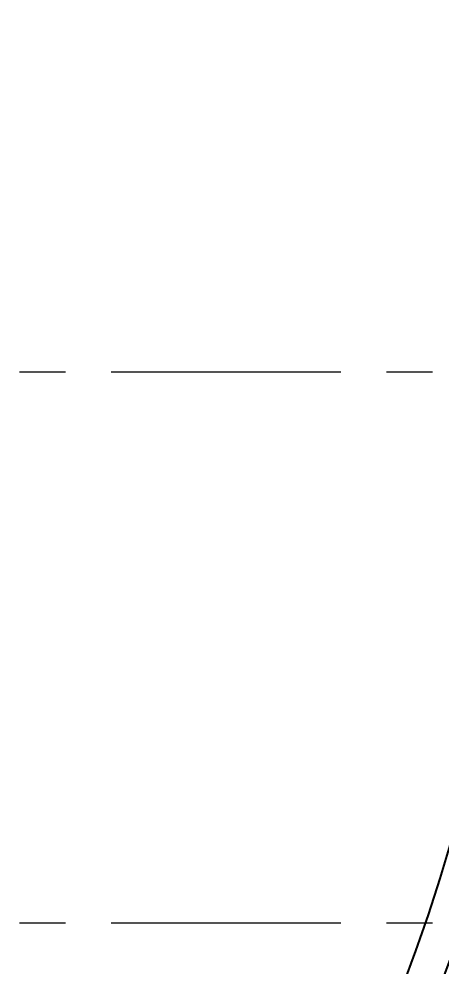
# Model space of a CAD drawing. Header units: millimetres. Extents: x 0 to 8967983, y -224399 to 13801.
# Drawn here: x 74957 to 77257, y -187416 to -182259 of the extents above; entities that cross this region are included whole.
import ezdxf
from ezdxf import colors
from ezdxf.entities.mleader import LeaderData, LeaderLine
from ezdxf.math import Vec2, Vec3

# ---------------------------------------------------------------- set-up
doc = ezdxf.new("R2010")
doc.units = ezdxf.units.MM
doc.header["$LTSCALE"] = 10
doc.linetypes.add('CENTER', pattern=[2, 1.25, -0.25, 0.25, -0.25])
doc.layers.add('АР_Оси', color=142, linetype='Continuous', lineweight=9)
doc.layers.add('Архитектура', color=251, linetype='Continuous')
doc.layers.get('0').off()
doc.layers.get('0').freeze()
doc.styles.add('ISOCPEUR', font='isocpeur.TTF', dxfattribs={"width": 0.7})

# ---------------------------------------------------------------- blocks, each defined once
blk = doc.blocks.new('_DOTSMALL')
at = {"color": 0, "linetype": 'ByBlock', "const_width": 0.5}
blk.add_lwpolyline([(-0.0625, 0, 1), (0.0625, 0, 1)], format="xyb", close=True, dxfattribs=at)

msp = doc.modelspace()

# ---------------------------------------------------------------- linework, layer by layer
at = {"layer": 'АР_Оси', "linetype": 'CENTER', "ltscale": 100}
for p, q in [((41459.8, -184180.9), (116782.1, -184180.9)), ((41459.8, -187180.9), (116782.1, -187180.9))]:
    msp.add_line(p, q, dxfattribs=at)
at = {"layer": 'Архитектура', "lineweight": 25, "transparency": 33554684}
for centre, radius, start, end in [((68711.6, -184290.6), 8940.2, 271.69125, 356.32908), ((68703.3, -184279), 9144.3, 272.82064, 356.28873), ((68711, -184297), 9778.7, 272.59255, 356.63539)]:
    msp.add_arc(centre, radius, start, end, dxfattribs=at)

# ---------------------------------------------------------------- leaders
ml = msp.add_multileader_mtext('Standard', dxfattribs=at)
ml.set_content('-2,650', color=256, style='ISOCPEUR')
ml.set_leader_properties(color=256, linetype='Continuous', lineweight=-1)
ml.set_arrow_properties(name='DOTSMALL')
ml.build(insert=Vec2(0, 0))
ml.multileader.update_dxf_attribs({"has_text_frame": 1, "text_left_attachment_type": 4, "text_right_attachment_type": 4, "dogleg_length": 100, "arrow_head_size": 180})
ctx = ml.context
ctx.base_point, ctx.char_height, ctx.arrow_head_size, ctx.landing_gap_size, ctx.plane_origin = Vec3(97964.9, -185922.1), 250, 180, 50, Vec3(95803.7, -186513.4)
ctx.left_attachment, ctx.right_attachment = 4, 4
notes = []
notes.append((ctx, [(0, (0, 0, 0), (0, 0), (1, 0), 1, [])]))
ctx.mtext.insert, ctx.mtext.width, ctx.mtext.line_spacing_style, ctx.mtext.flow_direction = Vec3(98014.9, -185588.8), 852.697, 2, 5
ml = msp.add_multileader_mtext('Standard', dxfattribs=at)
ml.set_content('%%P0,000', color=256, style='ISOCPEUR')
ml.set_leader_properties(color=256, linetype='Continuous', lineweight=-1)
ml.set_arrow_properties(name='DOTSMALL')
ml.build(insert=Vec2(0, 0))
ml.multileader.update_dxf_attribs({"has_text_frame": 1, "text_left_attachment_type": 4, "text_right_attachment_type": 4, "dogleg_length": 100, "arrow_head_size": 180})
ctx = ml.context
ctx.base_point, ctx.char_height, ctx.arrow_head_size, ctx.landing_gap_size, ctx.plane_origin = Vec3(75855.9, -202520.9), 250, 180, 50, Vec3(72784.8, -204110.5)
ctx.left_attachment, ctx.right_attachment = 4, 4
notes.append((ctx, [(0, (0, 0, 0), (0, 0), (1, 0), 1, [])]))
ctx.mtext.insert, ctx.mtext.width, ctx.mtext.line_spacing_style, ctx.mtext.flow_direction = Vec3(75905.9, -202187.6), 852.697, 2, 5
for ctx, leaders in notes:
    for number, flags, end, landing, length, lines in leaders:
        leader = LeaderData()
        leader.index, (leader.has_last_leader_line, leader.has_dogleg_vector, leader.attachment_direction) = number, flags
        leader.last_leader_point, leader.dogleg_vector, leader.dogleg_length = Vec3(end), Vec3(landing), length
        for number, points, colour, breaks in lines:
            line = LeaderLine()
            line.index, line.vertices, line.color, line.breaks = number, Vec3.list(points), colors.encode_raw_color(colour), breaks
            leader.lines.append(line)
        ctx.leaders.append(leader)

doc.saveas('drawing.dxf')
